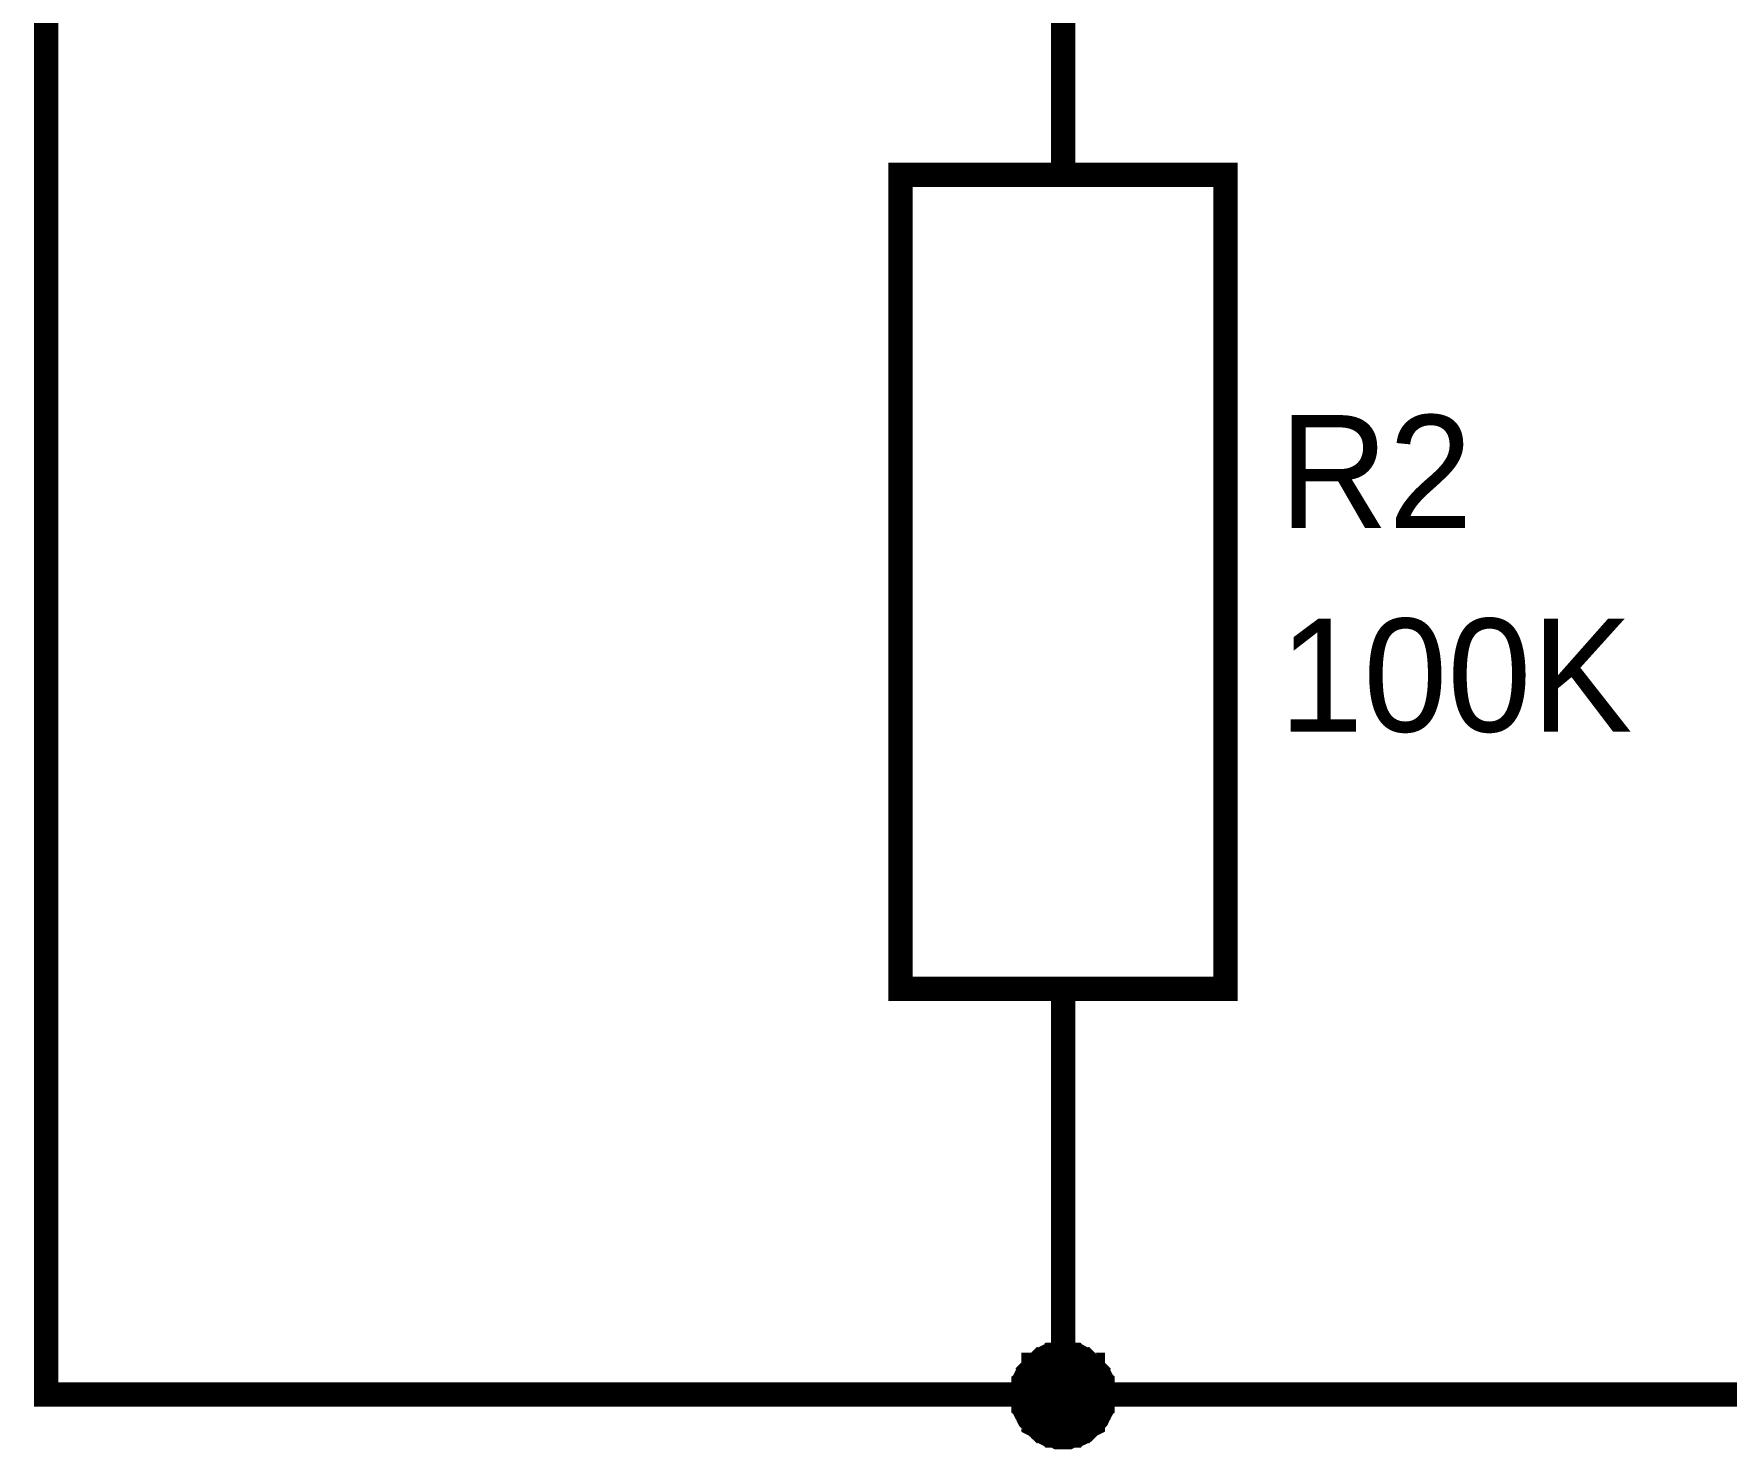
# Model space of a CAD drawing. Extents: x 0 to 594, y 0 to 420.
# Drawn here: x 32.48 to 53.28, y 126.83 to 144.22 of the extents above; entities that cross this region are included whole.
import ezdxf

# ---------------------------------------------------------------- set-up
doc = ezdxf.new("R2010")
doc.units = 0
doc.layers.add('SHEET', color=255, linetype='CONTINUOUS')

msp = doc.modelspace()

# ---------------------------------------------------------------- linework, layer by layer
at = {"layer": 'SHEET'}
for points, const_width in [([(75.118, 157.5), (75.118, 127.498), (57.615, 127.498), (45.13, 127.498), (32.628, 127.498), (32.628, 144.992)], 0.3), ([(45.13, 142.49), (45.13, 147.493)], 0.3), ([(45.13, 132.483), (45.13, 127.498)], 0.3), ([(44.626, 127.498), (44.626, 127.515), (44.626, 127.55), (44.626, 127.567), (44.644, 127.602), (44.644, 127.619), (44.644, 127.654), (44.661, 127.671), (44.661, 127.689), (44.678, 127.723), (44.696, 127.741), (44.696, 127.758), (44.713, 127.775), (44.731, 127.793), (44.748, 127.81), (44.765, 127.828), (44.765, 127.862), (44.8, 127.862), (44.817, 127.88), (44.835, 127.897), (44.852, 127.914), (44.87, 127.932), (44.887, 127.932), (44.904, 127.949), (44.939, 127.967), (44.956, 127.967), (44.974, 127.984), (45.008, 127.984), (45.026, 127.984), (45.061, 128.001), (45.078, 128.001), (45.113, 128.001), (45.13, 128.001)], 0.3), ([(44.626, 127.498), (44.626, 127.515), (44.626, 127.55), (44.626, 127.567), (44.644, 127.602), (44.644, 127.619), (44.644, 127.654), (44.661, 127.671), (44.661, 127.689), (44.678, 127.723), (44.696, 127.741), (44.696, 127.758), (44.713, 127.775), (44.731, 127.793), (44.748, 127.81), (44.765, 127.828), (44.765, 127.862), (44.8, 127.862), (44.817, 127.88), (44.835, 127.897), (44.852, 127.914), (44.87, 127.932), (44.887, 127.932), (44.904, 127.949), (44.939, 127.967), (44.956, 127.967), (44.974, 127.984), (45.008, 127.984), (45.026, 127.984), (45.061, 128.001), (45.078, 128.001), (45.113, 128.001), (45.13, 128.001)], 0.3), ([(44.626, 127.498), (44.626, 127.515), (44.626, 127.55), (44.626, 127.567), (44.644, 127.602), (44.644, 127.619), (44.644, 127.654), (44.661, 127.671), (44.661, 127.689), (44.678, 127.723), (44.696, 127.741), (44.696, 127.758), (44.713, 127.775), (44.731, 127.793), (44.748, 127.81), (44.765, 127.828), (44.765, 127.862), (44.8, 127.862), (44.817, 127.88), (44.835, 127.897), (44.852, 127.914), (44.87, 127.932), (44.887, 127.932), (44.904, 127.949), (44.939, 127.967), (44.956, 127.967), (44.974, 127.984), (45.008, 127.984), (45.026, 127.984), (45.061, 128.001), (45.078, 128.001), (45.113, 128.001), (45.13, 128.001)], 0.3), ([(44.626, 127.498), (44.626, 127.515), (44.626, 127.55), (44.626, 127.567), (44.644, 127.602), (44.644, 127.619), (44.644, 127.654), (44.661, 127.671), (44.661, 127.689), (44.678, 127.723), (44.696, 127.741), (44.696, 127.758), (44.713, 127.775), (44.731, 127.793), (44.748, 127.81), (44.765, 127.828), (44.765, 127.862), (44.8, 127.862), (44.817, 127.88), (44.835, 127.897), (44.852, 127.914), (44.87, 127.932), (44.887, 127.932), (44.904, 127.949), (44.939, 127.967), (44.956, 127.967), (44.974, 127.984), (45.008, 127.984), (45.026, 127.984), (45.061, 128.001), (45.078, 128.001), (45.113, 128.001), (45.13, 128.001)], 0.3), ([(44.626, 127.498), (44.626, 127.515), (44.626, 127.55), (44.626, 127.567), (44.644, 127.602), (44.644, 127.619), (44.644, 127.654), (44.661, 127.671), (44.661, 127.689), (44.678, 127.723), (44.696, 127.741), (44.696, 127.758), (44.713, 127.775), (44.731, 127.793), (44.748, 127.81), (44.765, 127.828), (44.765, 127.862), (44.8, 127.862), (44.817, 127.88), (44.835, 127.897), (44.852, 127.914), (44.87, 127.932), (44.887, 127.932), (44.904, 127.949), (44.939, 127.967), (44.956, 127.967), (44.974, 127.984), (45.008, 127.984), (45.026, 127.984), (45.061, 128.001), (45.078, 128.001), (45.113, 128.001), (45.13, 128.001)], 0.3), ([(45.13, 128.001), (45.13, 128.001)], 0.3), ([(45.13, 128.001), (45.147, 128.001), (45.182, 128.001), (45.199, 128.001), (45.234, 127.984), (45.252, 127.984), (45.286, 127.984), (45.304, 127.967), (45.321, 127.967), (45.356, 127.949), (45.373, 127.932), (45.39, 127.932), (45.408, 127.914), (45.425, 127.897), (45.443, 127.88), (45.46, 127.862), (45.495, 127.862), (45.495, 127.828), (45.512, 127.81), (45.529, 127.793), (45.547, 127.775), (45.564, 127.758), (45.564, 127.741), (45.581, 127.723), (45.599, 127.689), (45.599, 127.671), (45.616, 127.654), (45.616, 127.619), (45.616, 127.602), (45.634, 127.567), (45.634, 127.55), (45.634, 127.515), (45.634, 127.498)], 0.3), ([(45.13, 128.001), (45.13, 128.001)], 0.3), ([(45.13, 128.001), (45.147, 128.001), (45.182, 128.001), (45.199, 128.001), (45.234, 127.984), (45.252, 127.984), (45.286, 127.984), (45.304, 127.967), (45.321, 127.967), (45.356, 127.949), (45.373, 127.932), (45.39, 127.932), (45.408, 127.914), (45.425, 127.897), (45.443, 127.88), (45.46, 127.862), (45.495, 127.862), (45.495, 127.828), (45.512, 127.81), (45.529, 127.793), (45.547, 127.775), (45.564, 127.758), (45.564, 127.741), (45.581, 127.723), (45.599, 127.689), (45.599, 127.671), (45.616, 127.654), (45.616, 127.619), (45.616, 127.602), (45.634, 127.567), (45.634, 127.55), (45.634, 127.515), (45.634, 127.498)], 0.3), ([(45.13, 128.001), (45.13, 128.001)], 0.3), ([(45.13, 128.001), (45.147, 128.001), (45.182, 128.001), (45.199, 128.001), (45.234, 127.984), (45.252, 127.984), (45.286, 127.984), (45.304, 127.967), (45.321, 127.967), (45.356, 127.949), (45.373, 127.932), (45.39, 127.932), (45.408, 127.914), (45.425, 127.897), (45.443, 127.88), (45.46, 127.862), (45.495, 127.862), (45.495, 127.828), (45.512, 127.81), (45.529, 127.793), (45.547, 127.775), (45.564, 127.758), (45.564, 127.741), (45.581, 127.723), (45.599, 127.689), (45.599, 127.671), (45.616, 127.654), (45.616, 127.619), (45.616, 127.602), (45.634, 127.567), (45.634, 127.55), (45.634, 127.515), (45.634, 127.498)], 0.3), ([(45.13, 128.001), (45.13, 128.001)], 0.3), ([(45.13, 128.001), (45.147, 128.001), (45.182, 128.001), (45.199, 128.001), (45.234, 127.984), (45.252, 127.984), (45.286, 127.984), (45.304, 127.967), (45.321, 127.967), (45.356, 127.949), (45.373, 127.932), (45.39, 127.932), (45.408, 127.914), (45.425, 127.897), (45.443, 127.88), (45.46, 127.862), (45.495, 127.862), (45.495, 127.828), (45.512, 127.81), (45.529, 127.793), (45.547, 127.775), (45.564, 127.758), (45.564, 127.741), (45.581, 127.723), (45.599, 127.689), (45.599, 127.671), (45.616, 127.654), (45.616, 127.619), (45.616, 127.602), (45.634, 127.567), (45.634, 127.55), (45.634, 127.515), (45.634, 127.498)], 0.3), ([(45.13, 128.001), (45.13, 128.001)], 0.3), ([(45.13, 128.001), (45.147, 128.001), (45.182, 128.001), (45.199, 128.001), (45.234, 127.984), (45.252, 127.984), (45.286, 127.984), (45.304, 127.967), (45.321, 127.967), (45.356, 127.949), (45.373, 127.932), (45.39, 127.932), (45.408, 127.914), (45.425, 127.897), (45.443, 127.88), (45.46, 127.862), (45.495, 127.862), (45.495, 127.828), (45.512, 127.81), (45.529, 127.793), (45.547, 127.775), (45.564, 127.758), (45.564, 127.741), (45.581, 127.723), (45.599, 127.689), (45.599, 127.671), (45.616, 127.654), (45.616, 127.619), (45.616, 127.602), (45.634, 127.567), (45.634, 127.55), (45.634, 127.515), (45.634, 127.498)], 0.3), ([(44.626, 127.498), (44.626, 127.515), (44.626, 127.55), (44.626, 127.567), (44.644, 127.602), (44.644, 127.619), (44.644, 127.654), (44.661, 127.671), (44.661, 127.689), (44.678, 127.723), (44.696, 127.741), (44.696, 127.758), (44.713, 127.775), (44.731, 127.793), (44.748, 127.81), (44.765, 127.828), (44.765, 127.862), (44.8, 127.862), (44.817, 127.88), (44.835, 127.897), (44.852, 127.914), (44.87, 127.932), (44.887, 127.932), (44.904, 127.949), (44.939, 127.967), (44.956, 127.967), (44.974, 127.984), (45.008, 127.984), (45.026, 127.984), (45.061, 128.001), (45.078, 128.001), (45.113, 128.001), (45.13, 128.001)], 0.0991), ([(44.626, 127.498), (44.626, 127.515), (44.626, 127.55), (44.626, 127.567), (44.644, 127.602), (44.644, 127.619), (44.644, 127.654), (44.661, 127.671), (44.661, 127.689), (44.678, 127.723), (44.696, 127.741), (44.696, 127.758), (44.713, 127.775), (44.731, 127.793), (44.748, 127.81), (44.765, 127.828), (44.765, 127.862), (44.8, 127.862), (44.817, 127.88), (44.835, 127.897), (44.852, 127.914), (44.87, 127.932), (44.887, 127.932), (44.904, 127.949), (44.939, 127.967), (44.956, 127.967), (44.974, 127.984), (45.008, 127.984), (45.026, 127.984), (45.061, 128.001), (45.078, 128.001), (45.113, 128.001), (45.13, 128.001)], 0.0991), ([(44.626, 127.498), (44.626, 127.515), (44.626, 127.55), (44.626, 127.567), (44.644, 127.602), (44.644, 127.619), (44.644, 127.654), (44.661, 127.671), (44.661, 127.689), (44.678, 127.723), (44.696, 127.741), (44.696, 127.758), (44.713, 127.775), (44.731, 127.793), (44.748, 127.81), (44.765, 127.828), (44.765, 127.862), (44.8, 127.862), (44.817, 127.88), (44.835, 127.897), (44.852, 127.914), (44.87, 127.932), (44.887, 127.932), (44.904, 127.949), (44.939, 127.967), (44.956, 127.967), (44.974, 127.984), (45.008, 127.984), (45.026, 127.984), (45.061, 128.001), (45.078, 128.001), (45.113, 128.001), (45.13, 128.001)], 0.0991), ([(44.626, 127.498), (44.626, 127.515), (44.626, 127.55), (44.626, 127.567), (44.644, 127.602), (44.644, 127.619), (44.644, 127.654), (44.661, 127.671), (44.661, 127.689), (44.678, 127.723), (44.696, 127.741), (44.696, 127.758), (44.713, 127.775), (44.731, 127.793), (44.748, 127.81), (44.765, 127.828), (44.765, 127.862), (44.8, 127.862), (44.817, 127.88), (44.835, 127.897), (44.852, 127.914), (44.87, 127.932), (44.887, 127.932), (44.904, 127.949), (44.939, 127.967), (44.956, 127.967), (44.974, 127.984), (45.008, 127.984), (45.026, 127.984), (45.061, 128.001), (45.078, 128.001), (45.113, 128.001), (45.13, 128.001)], 0.0991), ([(44.626, 127.498), (44.626, 127.515), (44.626, 127.55), (44.626, 127.567), (44.644, 127.602), (44.644, 127.619), (44.644, 127.654), (44.661, 127.671), (44.661, 127.689), (44.678, 127.723), (44.696, 127.741), (44.696, 127.758), (44.713, 127.775), (44.731, 127.793), (44.748, 127.81), (44.765, 127.828), (44.765, 127.862), (44.8, 127.862), (44.817, 127.88), (44.835, 127.897), (44.852, 127.914), (44.87, 127.932), (44.887, 127.932), (44.904, 127.949), (44.939, 127.967), (44.956, 127.967), (44.974, 127.984), (45.008, 127.984), (45.026, 127.984), (45.061, 128.001), (45.078, 128.001), (45.113, 128.001), (45.13, 128.001)], 0.0991), ([(45.13, 128.001), (45.13, 128.001)], 0.0991), ([(45.13, 128.001), (45.147, 128.001), (45.182, 128.001), (45.199, 128.001), (45.234, 127.984), (45.252, 127.984), (45.286, 127.984), (45.304, 127.967), (45.321, 127.967), (45.356, 127.949), (45.373, 127.932), (45.39, 127.932), (45.408, 127.914), (45.425, 127.897), (45.443, 127.88), (45.46, 127.862), (45.495, 127.862), (45.495, 127.828), (45.512, 127.81), (45.529, 127.793), (45.547, 127.775), (45.564, 127.758), (45.564, 127.741), (45.581, 127.723), (45.599, 127.689), (45.599, 127.671), (45.616, 127.654), (45.616, 127.619), (45.616, 127.602), (45.634, 127.567), (45.634, 127.55), (45.634, 127.515), (45.634, 127.498)], 0.0991), ([(45.13, 128.001), (45.13, 128.001)], 0.0991), ([(45.13, 128.001), (45.147, 128.001), (45.182, 128.001), (45.199, 128.001), (45.234, 127.984), (45.252, 127.984), (45.286, 127.984), (45.304, 127.967), (45.321, 127.967), (45.356, 127.949), (45.373, 127.932), (45.39, 127.932), (45.408, 127.914), (45.425, 127.897), (45.443, 127.88), (45.46, 127.862), (45.495, 127.862), (45.495, 127.828), (45.512, 127.81), (45.529, 127.793), (45.547, 127.775), (45.564, 127.758), (45.564, 127.741), (45.581, 127.723), (45.599, 127.689), (45.599, 127.671), (45.616, 127.654), (45.616, 127.619), (45.616, 127.602), (45.634, 127.567), (45.634, 127.55), (45.634, 127.515), (45.634, 127.498)], 0.0991), ([(45.13, 128.001), (45.13, 128.001)], 0.0991), ([(45.13, 128.001), (45.147, 128.001), (45.182, 128.001), (45.199, 128.001), (45.234, 127.984), (45.252, 127.984), (45.286, 127.984), (45.304, 127.967), (45.321, 127.967), (45.356, 127.949), (45.373, 127.932), (45.39, 127.932), (45.408, 127.914), (45.425, 127.897), (45.443, 127.88), (45.46, 127.862), (45.495, 127.862), (45.495, 127.828), (45.512, 127.81), (45.529, 127.793), (45.547, 127.775), (45.564, 127.758), (45.564, 127.741), (45.581, 127.723), (45.599, 127.689), (45.599, 127.671), (45.616, 127.654), (45.616, 127.619), (45.616, 127.602), (45.634, 127.567), (45.634, 127.55), (45.634, 127.515), (45.634, 127.498)], 0.0991), ([(45.13, 128.001), (45.13, 128.001)], 0.0991), ([(45.13, 128.001), (45.147, 128.001), (45.182, 128.001), (45.199, 128.001), (45.234, 127.984), (45.252, 127.984), (45.286, 127.984), (45.304, 127.967), (45.321, 127.967), (45.356, 127.949), (45.373, 127.932), (45.39, 127.932), (45.408, 127.914), (45.425, 127.897), (45.443, 127.88), (45.46, 127.862), (45.495, 127.862), (45.495, 127.828), (45.512, 127.81), (45.529, 127.793), (45.547, 127.775), (45.564, 127.758), (45.564, 127.741), (45.581, 127.723), (45.599, 127.689), (45.599, 127.671), (45.616, 127.654), (45.616, 127.619), (45.616, 127.602), (45.634, 127.567), (45.634, 127.55), (45.634, 127.515), (45.634, 127.498)], 0.0991), ([(45.13, 128.001), (45.13, 128.001)], 0.0991), ([(45.13, 128.001), (45.147, 128.001), (45.182, 128.001), (45.199, 128.001), (45.234, 127.984), (45.252, 127.984), (45.286, 127.984), (45.304, 127.967), (45.321, 127.967), (45.356, 127.949), (45.373, 127.932), (45.39, 127.932), (45.408, 127.914), (45.425, 127.897), (45.443, 127.88), (45.46, 127.862), (45.495, 127.862), (45.495, 127.828), (45.512, 127.81), (45.529, 127.793), (45.547, 127.775), (45.564, 127.758), (45.564, 127.741), (45.581, 127.723), (45.599, 127.689), (45.599, 127.671), (45.616, 127.654), (45.616, 127.619), (45.616, 127.602), (45.634, 127.567), (45.634, 127.55), (45.634, 127.515), (45.634, 127.498)], 0.0991), ([(45.13, 126.976), (45.113, 126.976), (45.078, 126.976), (45.061, 126.976), (45.026, 126.994), (45.008, 126.994), (44.974, 126.994), (44.956, 127.011), (44.939, 127.011), (44.904, 127.028), (44.887, 127.046), (44.87, 127.046), (44.852, 127.063), (44.835, 127.081), (44.817, 127.098), (44.8, 127.115), (44.765, 127.133), (44.765, 127.15), (44.748, 127.167), (44.731, 127.185), (44.713, 127.202), (44.696, 127.237), (44.696, 127.254), (44.678, 127.272), (44.661, 127.306), (44.661, 127.324), (44.644, 127.341), (44.644, 127.376), (44.644, 127.393), (44.626, 127.428), (44.626, 127.445), (44.626, 127.48), (44.626, 127.498)], 0.3), ([(44.626, 127.498), (44.626, 127.498)], 0.3), ([(45.13, 126.976), (45.113, 126.976), (45.078, 126.976), (45.061, 126.976), (45.026, 126.994), (45.008, 126.994), (44.974, 126.994), (44.956, 127.011), (44.939, 127.011), (44.904, 127.028), (44.887, 127.046), (44.87, 127.046), (44.852, 127.063), (44.835, 127.081), (44.817, 127.098), (44.8, 127.115), (44.765, 127.133), (44.765, 127.15), (44.748, 127.167), (44.731, 127.185), (44.713, 127.202), (44.696, 127.237), (44.696, 127.254), (44.678, 127.272), (44.661, 127.306), (44.661, 127.324), (44.644, 127.341), (44.644, 127.376), (44.644, 127.393), (44.626, 127.428), (44.626, 127.445), (44.626, 127.48), (44.626, 127.498)], 0.3), ([(44.626, 127.498), (44.626, 127.498)], 0.3), ([(45.13, 126.976), (45.113, 126.976), (45.078, 126.976), (45.061, 126.976), (45.026, 126.994), (45.008, 126.994), (44.974, 126.994), (44.956, 127.011), (44.939, 127.011), (44.904, 127.028), (44.887, 127.046), (44.87, 127.046), (44.852, 127.063), (44.835, 127.081), (44.817, 127.098), (44.8, 127.115), (44.765, 127.133), (44.765, 127.15), (44.748, 127.167), (44.731, 127.185), (44.713, 127.202), (44.696, 127.237), (44.696, 127.254), (44.678, 127.272), (44.661, 127.306), (44.661, 127.324), (44.644, 127.341), (44.644, 127.376), (44.644, 127.393), (44.626, 127.428), (44.626, 127.445), (44.626, 127.48), (44.626, 127.498)], 0.3), ([(44.626, 127.498), (44.626, 127.498)], 0.3), ([(45.13, 126.976), (45.113, 126.976), (45.078, 126.976), (45.061, 126.976), (45.026, 126.994), (45.008, 126.994), (44.974, 126.994), (44.956, 127.011), (44.939, 127.011), (44.904, 127.028), (44.887, 127.046), (44.87, 127.046), (44.852, 127.063), (44.835, 127.081), (44.817, 127.098), (44.8, 127.115), (44.765, 127.133), (44.765, 127.15), (44.748, 127.167), (44.731, 127.185), (44.713, 127.202), (44.696, 127.237), (44.696, 127.254), (44.678, 127.272), (44.661, 127.306), (44.661, 127.324), (44.644, 127.341), (44.644, 127.376), (44.644, 127.393), (44.626, 127.428), (44.626, 127.445), (44.626, 127.48), (44.626, 127.498)], 0.3), ([(44.626, 127.498), (44.626, 127.498)], 0.3), ([(45.13, 126.976), (45.113, 126.976), (45.078, 126.976), (45.061, 126.976), (45.026, 126.994), (45.008, 126.994), (44.974, 126.994), (44.956, 127.011), (44.939, 127.011), (44.904, 127.028), (44.887, 127.046), (44.87, 127.046), (44.852, 127.063), (44.835, 127.081), (44.817, 127.098), (44.8, 127.115), (44.765, 127.133), (44.765, 127.15), (44.748, 127.167), (44.731, 127.185), (44.713, 127.202), (44.696, 127.237), (44.696, 127.254), (44.678, 127.272), (44.661, 127.306), (44.661, 127.324), (44.644, 127.341), (44.644, 127.376), (44.644, 127.393), (44.626, 127.428), (44.626, 127.445), (44.626, 127.48), (44.626, 127.498)], 0.3), ([(44.626, 127.498), (44.626, 127.498)], 0.3), ([(45.13, 126.976), (45.113, 126.976), (45.078, 126.976), (45.061, 126.976), (45.026, 126.994), (45.008, 126.994), (44.974, 126.994), (44.956, 127.011), (44.939, 127.011), (44.904, 127.028), (44.887, 127.046), (44.87, 127.046), (44.852, 127.063), (44.835, 127.081), (44.817, 127.098), (44.8, 127.115), (44.765, 127.133), (44.765, 127.15), (44.748, 127.167), (44.731, 127.185), (44.713, 127.202), (44.696, 127.237), (44.696, 127.254), (44.678, 127.272), (44.661, 127.306), (44.661, 127.324), (44.644, 127.341), (44.644, 127.376), (44.644, 127.393), (44.626, 127.428), (44.626, 127.445), (44.626, 127.48), (44.626, 127.498)], 0.0991), ([(44.626, 127.498), (44.626, 127.498)], 0.0991), ([(45.13, 126.976), (45.113, 126.976), (45.078, 126.976), (45.061, 126.976), (45.026, 126.994), (45.008, 126.994), (44.974, 126.994), (44.956, 127.011), (44.939, 127.011), (44.904, 127.028), (44.887, 127.046), (44.87, 127.046), (44.852, 127.063), (44.835, 127.081), (44.817, 127.098), (44.8, 127.115), (44.765, 127.133), (44.765, 127.15), (44.748, 127.167), (44.731, 127.185), (44.713, 127.202), (44.696, 127.237), (44.696, 127.254), (44.678, 127.272), (44.661, 127.306), (44.661, 127.324), (44.644, 127.341), (44.644, 127.376), (44.644, 127.393), (44.626, 127.428), (44.626, 127.445), (44.626, 127.48), (44.626, 127.498)], 0.0991), ([(44.626, 127.498), (44.626, 127.498)], 0.0991), ([(45.13, 126.976), (45.113, 126.976), (45.078, 126.976), (45.061, 126.976), (45.026, 126.994), (45.008, 126.994), (44.974, 126.994), (44.956, 127.011), (44.939, 127.011), (44.904, 127.028), (44.887, 127.046), (44.87, 127.046), (44.852, 127.063), (44.835, 127.081), (44.817, 127.098), (44.8, 127.115), (44.765, 127.133), (44.765, 127.15), (44.748, 127.167), (44.731, 127.185), (44.713, 127.202), (44.696, 127.237), (44.696, 127.254), (44.678, 127.272), (44.661, 127.306), (44.661, 127.324), (44.644, 127.341), (44.644, 127.376), (44.644, 127.393), (44.626, 127.428), (44.626, 127.445), (44.626, 127.48), (44.626, 127.498)], 0.0991), ([(44.626, 127.498), (44.626, 127.498)], 0.0991), ([(45.13, 126.976), (45.113, 126.976), (45.078, 126.976), (45.061, 126.976), (45.026, 126.994), (45.008, 126.994), (44.974, 126.994), (44.956, 127.011), (44.939, 127.011), (44.904, 127.028), (44.887, 127.046), (44.87, 127.046), (44.852, 127.063), (44.835, 127.081), (44.817, 127.098), (44.8, 127.115), (44.765, 127.133), (44.765, 127.15), (44.748, 127.167), (44.731, 127.185), (44.713, 127.202), (44.696, 127.237), (44.696, 127.254), (44.678, 127.272), (44.661, 127.306), (44.661, 127.324), (44.644, 127.341), (44.644, 127.376), (44.644, 127.393), (44.626, 127.428), (44.626, 127.445), (44.626, 127.48), (44.626, 127.498)], 0.0991), ([(44.626, 127.498), (44.626, 127.498)], 0.0991), ([(45.13, 126.976), (45.113, 126.976), (45.078, 126.976), (45.061, 126.976), (45.026, 126.994), (45.008, 126.994), (44.974, 126.994), (44.956, 127.011), (44.939, 127.011), (44.904, 127.028), (44.887, 127.046), (44.87, 127.046), (44.852, 127.063), (44.835, 127.081), (44.817, 127.098), (44.8, 127.115), (44.765, 127.133), (44.765, 127.15), (44.748, 127.167), (44.731, 127.185), (44.713, 127.202), (44.696, 127.237), (44.696, 127.254), (44.678, 127.272), (44.661, 127.306), (44.661, 127.324), (44.644, 127.341), (44.644, 127.376), (44.644, 127.393), (44.626, 127.428), (44.626, 127.445), (44.626, 127.48), (44.626, 127.498)], 0.0991), ([(44.626, 127.498), (44.626, 127.498)], 0.0991), ([(45.634, 127.498), (45.634, 127.48), (45.634, 127.445), (45.634, 127.428), (45.616, 127.393), (45.616, 127.376), (45.616, 127.341), (45.599, 127.324), (45.599, 127.306), (45.581, 127.272), (45.564, 127.254), (45.564, 127.237), (45.547, 127.202), (45.529, 127.185), (45.512, 127.167), (45.495, 127.15), (45.495, 127.133), (45.46, 127.115), (45.443, 127.098), (45.425, 127.081), (45.408, 127.063), (45.39, 127.046), (45.373, 127.046), (45.356, 127.028), (45.321, 127.011), (45.304, 127.011), (45.286, 126.994), (45.252, 126.994), (45.234, 126.994), (45.199, 126.976), (45.182, 126.976), (45.147, 126.976), (45.13, 126.976)], 0.3), ([(45.634, 127.498), (45.634, 127.48), (45.634, 127.445), (45.634, 127.428), (45.616, 127.393), (45.616, 127.376), (45.616, 127.341), (45.599, 127.324), (45.599, 127.306), (45.581, 127.272), (45.564, 127.254), (45.564, 127.237), (45.547, 127.202), (45.529, 127.185), (45.512, 127.167), (45.495, 127.15), (45.495, 127.133), (45.46, 127.115), (45.443, 127.098), (45.425, 127.081), (45.408, 127.063), (45.39, 127.046), (45.373, 127.046), (45.356, 127.028), (45.321, 127.011), (45.304, 127.011), (45.286, 126.994), (45.252, 126.994), (45.234, 126.994), (45.199, 126.976), (45.182, 126.976), (45.147, 126.976), (45.13, 126.976)], 0.3), ([(45.634, 127.498), (45.634, 127.48), (45.634, 127.445), (45.634, 127.428), (45.616, 127.393), (45.616, 127.376), (45.616, 127.341), (45.599, 127.324), (45.599, 127.306), (45.581, 127.272), (45.564, 127.254), (45.564, 127.237), (45.547, 127.202), (45.529, 127.185), (45.512, 127.167), (45.495, 127.15), (45.495, 127.133), (45.46, 127.115), (45.443, 127.098), (45.425, 127.081), (45.408, 127.063), (45.39, 127.046), (45.373, 127.046), (45.356, 127.028), (45.321, 127.011), (45.304, 127.011), (45.286, 126.994), (45.252, 126.994), (45.234, 126.994), (45.199, 126.976), (45.182, 126.976), (45.147, 126.976), (45.13, 126.976)], 0.3), ([(45.634, 127.498), (45.634, 127.48), (45.634, 127.445), (45.634, 127.428), (45.616, 127.393), (45.616, 127.376), (45.616, 127.341), (45.599, 127.324), (45.599, 127.306), (45.581, 127.272), (45.564, 127.254), (45.564, 127.237), (45.547, 127.202), (45.529, 127.185), (45.512, 127.167), (45.495, 127.15), (45.495, 127.133), (45.46, 127.115), (45.443, 127.098), (45.425, 127.081), (45.408, 127.063), (45.39, 127.046), (45.373, 127.046), (45.356, 127.028), (45.321, 127.011), (45.304, 127.011), (45.286, 126.994), (45.252, 126.994), (45.234, 126.994), (45.199, 126.976), (45.182, 126.976), (45.147, 126.976), (45.13, 126.976)], 0.3), ([(45.634, 127.498), (45.634, 127.48), (45.634, 127.445), (45.634, 127.428), (45.616, 127.393), (45.616, 127.376), (45.616, 127.341), (45.599, 127.324), (45.599, 127.306), (45.581, 127.272), (45.564, 127.254), (45.564, 127.237), (45.547, 127.202), (45.529, 127.185), (45.512, 127.167), (45.495, 127.15), (45.495, 127.133), (45.46, 127.115), (45.443, 127.098), (45.425, 127.081), (45.408, 127.063), (45.39, 127.046), (45.373, 127.046), (45.356, 127.028), (45.321, 127.011), (45.304, 127.011), (45.286, 126.994), (45.252, 126.994), (45.234, 126.994), (45.199, 126.976), (45.182, 126.976), (45.147, 126.976), (45.13, 126.976)], 0.3), ([(45.634, 127.498), (45.634, 127.48), (45.634, 127.445), (45.634, 127.428), (45.616, 127.393), (45.616, 127.376), (45.616, 127.341), (45.599, 127.324), (45.599, 127.306), (45.581, 127.272), (45.564, 127.254), (45.564, 127.237), (45.547, 127.202), (45.529, 127.185), (45.512, 127.167), (45.495, 127.15), (45.495, 127.133), (45.46, 127.115), (45.443, 127.098), (45.425, 127.081), (45.408, 127.063), (45.39, 127.046), (45.373, 127.046), (45.356, 127.028), (45.321, 127.011), (45.304, 127.011), (45.286, 126.994), (45.252, 126.994), (45.234, 126.994), (45.199, 126.976), (45.182, 126.976), (45.147, 126.976), (45.13, 126.976)], 0.0991), ([(45.634, 127.498), (45.634, 127.48), (45.634, 127.445), (45.634, 127.428), (45.616, 127.393), (45.616, 127.376), (45.616, 127.341), (45.599, 127.324), (45.599, 127.306), (45.581, 127.272), (45.564, 127.254), (45.564, 127.237), (45.547, 127.202), (45.529, 127.185), (45.512, 127.167), (45.495, 127.15), (45.495, 127.133), (45.46, 127.115), (45.443, 127.098), (45.425, 127.081), (45.408, 127.063), (45.39, 127.046), (45.373, 127.046), (45.356, 127.028), (45.321, 127.011), (45.304, 127.011), (45.286, 126.994), (45.252, 126.994), (45.234, 126.994), (45.199, 126.976), (45.182, 126.976), (45.147, 126.976), (45.13, 126.976)], 0.0991), ([(45.634, 127.498), (45.634, 127.48), (45.634, 127.445), (45.634, 127.428), (45.616, 127.393), (45.616, 127.376), (45.616, 127.341), (45.599, 127.324), (45.599, 127.306), (45.581, 127.272), (45.564, 127.254), (45.564, 127.237), (45.547, 127.202), (45.529, 127.185), (45.512, 127.167), (45.495, 127.15), (45.495, 127.133), (45.46, 127.115), (45.443, 127.098), (45.425, 127.081), (45.408, 127.063), (45.39, 127.046), (45.373, 127.046), (45.356, 127.028), (45.321, 127.011), (45.304, 127.011), (45.286, 126.994), (45.252, 126.994), (45.234, 126.994), (45.199, 126.976), (45.182, 126.976), (45.147, 126.976), (45.13, 126.976)], 0.0991), ([(45.634, 127.498), (45.634, 127.48), (45.634, 127.445), (45.634, 127.428), (45.616, 127.393), (45.616, 127.376), (45.616, 127.341), (45.599, 127.324), (45.599, 127.306), (45.581, 127.272), (45.564, 127.254), (45.564, 127.237), (45.547, 127.202), (45.529, 127.185), (45.512, 127.167), (45.495, 127.15), (45.495, 127.133), (45.46, 127.115), (45.443, 127.098), (45.425, 127.081), (45.408, 127.063), (45.39, 127.046), (45.373, 127.046), (45.356, 127.028), (45.321, 127.011), (45.304, 127.011), (45.286, 126.994), (45.252, 126.994), (45.234, 126.994), (45.199, 126.976), (45.182, 126.976), (45.147, 126.976), (45.13, 126.976)], 0.0991), ([(45.634, 127.498), (45.634, 127.48), (45.634, 127.445), (45.634, 127.428), (45.616, 127.393), (45.616, 127.376), (45.616, 127.341), (45.599, 127.324), (45.599, 127.306), (45.581, 127.272), (45.564, 127.254), (45.564, 127.237), (45.547, 127.202), (45.529, 127.185), (45.512, 127.167), (45.495, 127.15), (45.495, 127.133), (45.46, 127.115), (45.443, 127.098), (45.425, 127.081), (45.408, 127.063), (45.39, 127.046), (45.373, 127.046), (45.356, 127.028), (45.321, 127.011), (45.304, 127.011), (45.286, 126.994), (45.252, 126.994), (45.234, 126.994), (45.199, 126.976), (45.182, 126.976), (45.147, 126.976), (45.13, 126.976)], 0.0991), ([(45.634, 127.498), (45.634, 127.498), (45.634, 127.498), (45.634, 127.498), (45.634, 127.498), (45.634, 127.498), (45.634, 127.498), (45.634, 127.498), (45.634, 127.498), (45.634, 127.498), (45.634, 127.498), (45.634, 127.498), (45.634, 127.498), (45.634, 127.498), (45.634, 127.498), (45.634, 127.498), (45.634, 127.498), (45.634, 127.498), (45.634, 127.498), (45.634, 127.498), (45.634, 127.498), (45.634, 127.498), (45.634, 127.498), (45.634, 127.498), (45.634, 127.498), (45.634, 127.498), (45.634, 127.498), (45.634, 127.498), (45.634, 127.498), (45.634, 127.498), (45.634, 127.498), (45.634, 127.498), (45.634, 127.498)], 0.3), ([(45.634, 127.498), (45.634, 127.498)], 0.3), ([(45.634, 127.498), (45.634, 127.498), (45.634, 127.498), (45.634, 127.498), (45.634, 127.498), (45.634, 127.498), (45.634, 127.498), (45.634, 127.498), (45.634, 127.498), (45.634, 127.498), (45.634, 127.498), (45.634, 127.498), (45.634, 127.498), (45.634, 127.498), (45.634, 127.498), (45.634, 127.498), (45.634, 127.498), (45.634, 127.498), (45.634, 127.498), (45.634, 127.498), (45.634, 127.498), (45.634, 127.498), (45.634, 127.498), (45.634, 127.498), (45.634, 127.498), (45.634, 127.498), (45.634, 127.498), (45.634, 127.498), (45.634, 127.498), (45.634, 127.498), (45.634, 127.498), (45.634, 127.498), (45.634, 127.498)], 0.3), ([(45.634, 127.498), (45.634, 127.498)], 0.3), ([(45.634, 127.498), (45.634, 127.498), (45.634, 127.498), (45.634, 127.498), (45.634, 127.498), (45.634, 127.498), (45.634, 127.498), (45.634, 127.498), (45.634, 127.498), (45.634, 127.498), (45.634, 127.498), (45.634, 127.498), (45.634, 127.498), (45.634, 127.498), (45.634, 127.498), (45.634, 127.498), (45.634, 127.498), (45.634, 127.498), (45.634, 127.498), (45.634, 127.498), (45.634, 127.498), (45.634, 127.498), (45.634, 127.498), (45.634, 127.498), (45.634, 127.498), (45.634, 127.498), (45.634, 127.498), (45.634, 127.498), (45.634, 127.498), (45.634, 127.498), (45.634, 127.498), (45.634, 127.498), (45.634, 127.498)], 0.3), ([(45.634, 127.498), (45.634, 127.498)], 0.3), ([(45.634, 127.498), (45.634, 127.498), (45.634, 127.498), (45.634, 127.498), (45.634, 127.498), (45.634, 127.498), (45.634, 127.498), (45.634, 127.498), (45.634, 127.498), (45.634, 127.498), (45.634, 127.498), (45.634, 127.498), (45.634, 127.498), (45.634, 127.498), (45.634, 127.498), (45.634, 127.498), (45.634, 127.498), (45.634, 127.498), (45.634, 127.498), (45.634, 127.498), (45.634, 127.498), (45.634, 127.498), (45.634, 127.498), (45.634, 127.498), (45.634, 127.498), (45.634, 127.498), (45.634, 127.498), (45.634, 127.498), (45.634, 127.498), (45.634, 127.498), (45.634, 127.498), (45.634, 127.498), (45.634, 127.498)], 0.3), ([(45.634, 127.498), (45.634, 127.498)], 0.3), ([(45.634, 127.498), (45.634, 127.498), (45.634, 127.498), (45.634, 127.498), (45.634, 127.498), (45.634, 127.498), (45.634, 127.498), (45.634, 127.498), (45.634, 127.498), (45.634, 127.498), (45.634, 127.498), (45.634, 127.498), (45.634, 127.498), (45.634, 127.498), (45.634, 127.498), (45.634, 127.498), (45.634, 127.498), (45.634, 127.498), (45.634, 127.498), (45.634, 127.498), (45.634, 127.498), (45.634, 127.498), (45.634, 127.498), (45.634, 127.498), (45.634, 127.498), (45.634, 127.498), (45.634, 127.498), (45.634, 127.498), (45.634, 127.498), (45.634, 127.498), (45.634, 127.498), (45.634, 127.498), (45.634, 127.498)], 0.3), ([(45.634, 127.498), (45.634, 127.498)], 0.3), ([(45.634, 127.498), (45.634, 127.498), (45.634, 127.498), (45.634, 127.498), (45.634, 127.498), (45.634, 127.498), (45.634, 127.498), (45.634, 127.498), (45.634, 127.498), (45.634, 127.498), (45.634, 127.498), (45.634, 127.498), (45.634, 127.498), (45.634, 127.498), (45.634, 127.498), (45.634, 127.498), (45.634, 127.498), (45.634, 127.498), (45.634, 127.498), (45.634, 127.498), (45.634, 127.498), (45.634, 127.498), (45.634, 127.498), (45.634, 127.498), (45.634, 127.498), (45.634, 127.498), (45.634, 127.498), (45.634, 127.498), (45.634, 127.498), (45.634, 127.498), (45.634, 127.498), (45.634, 127.498), (45.634, 127.498)], 0.0991), ([(45.634, 127.498), (45.634, 127.498)], 0.0991), ([(45.634, 127.498), (45.634, 127.498), (45.634, 127.498), (45.634, 127.498), (45.634, 127.498), (45.634, 127.498), (45.634, 127.498), (45.634, 127.498), (45.634, 127.498), (45.634, 127.498), (45.634, 127.498), (45.634, 127.498), (45.634, 127.498), (45.634, 127.498), (45.634, 127.498), (45.634, 127.498), (45.634, 127.498), (45.634, 127.498), (45.634, 127.498), (45.634, 127.498), (45.634, 127.498), (45.634, 127.498), (45.634, 127.498), (45.634, 127.498), (45.634, 127.498), (45.634, 127.498), (45.634, 127.498), (45.634, 127.498), (45.634, 127.498), (45.634, 127.498), (45.634, 127.498), (45.634, 127.498), (45.634, 127.498)], 0.0991), ([(45.634, 127.498), (45.634, 127.498)], 0.0991), ([(45.634, 127.498), (45.634, 127.498), (45.634, 127.498), (45.634, 127.498), (45.634, 127.498), (45.634, 127.498), (45.634, 127.498), (45.634, 127.498), (45.634, 127.498), (45.634, 127.498), (45.634, 127.498), (45.634, 127.498), (45.634, 127.498), (45.634, 127.498), (45.634, 127.498), (45.634, 127.498), (45.634, 127.498), (45.634, 127.498), (45.634, 127.498), (45.634, 127.498), (45.634, 127.498), (45.634, 127.498), (45.634, 127.498), (45.634, 127.498), (45.634, 127.498), (45.634, 127.498), (45.634, 127.498), (45.634, 127.498), (45.634, 127.498), (45.634, 127.498), (45.634, 127.498), (45.634, 127.498), (45.634, 127.498)], 0.0991), ([(45.634, 127.498), (45.634, 127.498)], 0.0991), ([(45.634, 127.498), (45.634, 127.498), (45.634, 127.498), (45.634, 127.498), (45.634, 127.498), (45.634, 127.498), (45.634, 127.498), (45.634, 127.498), (45.634, 127.498), (45.634, 127.498), (45.634, 127.498), (45.634, 127.498), (45.634, 127.498), (45.634, 127.498), (45.634, 127.498), (45.634, 127.498), (45.634, 127.498), (45.634, 127.498), (45.634, 127.498), (45.634, 127.498), (45.634, 127.498), (45.634, 127.498), (45.634, 127.498), (45.634, 127.498), (45.634, 127.498), (45.634, 127.498), (45.634, 127.498), (45.634, 127.498), (45.634, 127.498), (45.634, 127.498), (45.634, 127.498), (45.634, 127.498), (45.634, 127.498)], 0.0991), ([(45.634, 127.498), (45.634, 127.498)], 0.0991), ([(45.634, 127.498), (45.634, 127.498), (45.634, 127.498), (45.634, 127.498), (45.634, 127.498), (45.634, 127.498), (45.634, 127.498), (45.634, 127.498), (45.634, 127.498), (45.634, 127.498), (45.634, 127.498), (45.634, 127.498), (45.634, 127.498), (45.634, 127.498), (45.634, 127.498), (45.634, 127.498), (45.634, 127.498), (45.634, 127.498), (45.634, 127.498), (45.634, 127.498), (45.634, 127.498), (45.634, 127.498), (45.634, 127.498), (45.634, 127.498), (45.634, 127.498), (45.634, 127.498), (45.634, 127.498), (45.634, 127.498), (45.634, 127.498), (45.634, 127.498), (45.634, 127.498), (45.634, 127.498), (45.634, 127.498)], 0.0991), ([(45.634, 127.498), (45.634, 127.498)], 0.0991)]:
    msp.add_lwpolyline(points, dxfattribs=dict(at, const_width=const_width))
at = {"layer": 'SHEET', "const_width": 0.3}
msp.add_lwpolyline([(43.133, 142.49), (47.127, 142.49), (47.127, 132.483), (43.133, 132.483), (43.133, 142.49)], close=True, dxfattribs=at)
at = {"layer": 'SHEET', "const_width": 0.508}
msp.add_lwpolyline([(44.746, 127.5, 1), (45.254, 127.5, 1)], format="xyb", close=True, dxfattribs=at)

# ---------------------------------------------------------------- texts
at = {"layer": 'SHEET'}
for s, p in [('R2', (47.787, 138.147)), ('100K', (47.787, 135.645))]:
    msp.add_text(s, height=1.3898, dxfattribs=at).set_placement(p)

doc.saveas('drawing.dxf')
